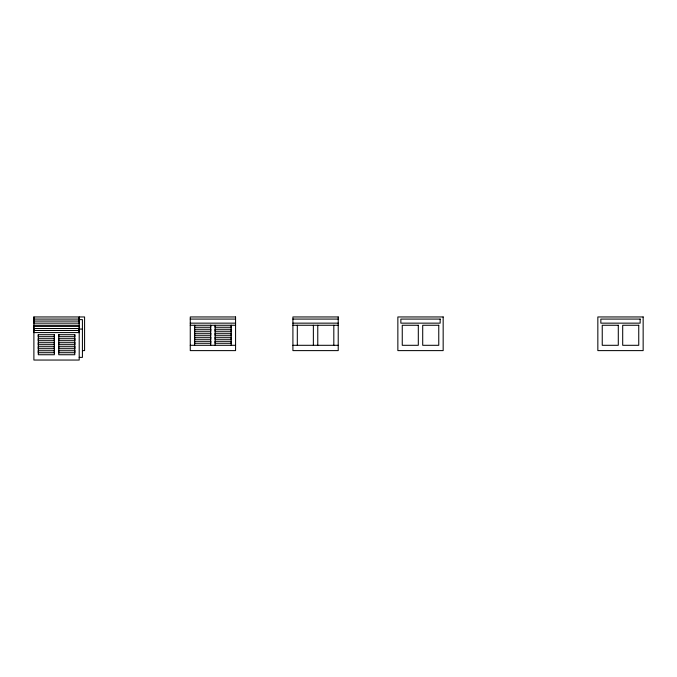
<?xml version="1.0" encoding="UTF-8"?>
<svg xmlns="http://www.w3.org/2000/svg" width="677" height="677" viewBox="0 0 677 677"><rect width="100%" height="100%" fill="white"/><g stroke="black" fill="none" stroke-linecap="round" stroke-linejoin="round"><path stroke-width="1.02" d="M79.201 332.585L79.201 326.39L33.892 326.39L33.85 330.494L79.251 330.494L79.217 328.514L33.875 328.514L33.892 332.585L79.201 332.585L79.184 328.514M33.892 316.954L33.85 321.059L79.251 321.059L79.201 316.954L79.201 360.046L33.892 360.046L33.892 316.954L84.583 316.954L84.583 350.61L82.476 350.61M190.262 319.079L235.571 319.079M292.913 319.079L338.221 319.079M79.201 319.62L82.416 319.62L82.416 357.38L79.201 357.38M190.262 323.149L235.571 323.149M292.913 323.149L338.221 323.149M33.892 325.265L79.201 325.265M190.262 325.265L235.571 325.265M292.913 325.265L338.221 325.265M79.201 329.064L82.416 329.064M38.293 334.709L54.346 334.709L54.346 336.689L38.301 336.689L38.293 334.709L38.293 354.74L54.346 354.74L54.346 334.709M58.747 334.709L74.8 334.709L74.8 336.689L58.755 336.689L58.747 334.709L58.747 354.74L74.8 354.74L74.8 334.709M190.262 345.304L235.571 345.304M292.913 345.304L338.221 345.304M333.82 325.265L333.82 345.304M317.767 325.265L317.767 345.304M313.366 325.265L313.366 345.304M297.313 325.265L297.313 345.304M231.17 345.304L231.17 325.265L231.17 327.253L215.125 327.253L215.117 325.265L215.117 345.304M210.716 345.304L210.716 325.265L210.716 327.253L194.671 327.253L194.663 325.265L194.663 345.304M79.217 319.079L79.201 323.149L33.892 323.149L33.875 319.079L79.217 319.079M235.571 316.954L190.262 316.954L190.262 350.61L235.571 350.61L235.571 316.954M338.221 316.954L292.913 316.954L292.913 350.61L338.221 350.61L338.221 316.954M443.164 316.954L397.856 316.954L397.856 350.61L443.164 350.61L443.164 316.954M643.15 316.954L597.842 316.954L597.842 350.61L643.15 350.61L643.15 316.954M440.16 319.079L400.86 319.079L400.86 323.149L440.16 323.149L440.16 319.079M640.146 319.079L600.846 319.079L600.846 323.149L640.146 323.149L640.146 319.079M418.31 325.265L402.256 325.265L402.256 345.304L418.31 345.304L418.31 325.265M438.764 325.265L422.71 325.265L422.71 345.304L438.764 345.304L438.764 325.265M618.296 325.265L602.242 325.265L602.242 345.304L618.296 345.304L618.296 325.265M638.749 325.265L622.696 325.265L622.696 345.304L638.749 345.304L638.749 325.265M210.716 329.276L194.663 329.276L194.671 331.256L210.716 331.256L210.716 329.276M231.17 329.276L215.117 329.276L215.125 331.256L231.17 331.256L231.17 329.276M210.716 333.279L194.663 333.279L194.671 335.259L210.716 335.259L210.716 333.279M231.17 333.279L215.117 333.279L215.125 335.259L231.17 335.259L231.17 333.279M210.716 337.29L194.663 337.29L194.671 339.27L210.716 339.27L210.716 337.29M231.17 337.29L215.117 337.29L215.125 339.27L231.17 339.27L231.17 337.29M54.346 338.712L38.293 338.712L38.301 340.692L54.346 340.692L54.346 338.712M74.8 338.712L58.747 338.712L58.755 340.692L74.8 340.692L74.8 338.712M210.716 341.293L194.663 341.293L194.671 343.273L210.716 343.273L210.716 341.293M231.17 341.293L215.117 341.293L215.125 343.273L231.17 343.273L231.17 341.293M54.346 342.723L38.293 342.723L38.301 344.703L54.346 344.703L54.346 342.723M74.8 342.723L58.747 342.723L58.755 344.703L74.8 344.703L74.8 342.723M54.346 346.726L38.293 346.726L38.301 348.706L54.346 348.706L54.346 346.726M74.8 346.726L58.747 346.726L58.755 348.706L74.8 348.706L74.8 346.726M54.346 350.737L38.293 350.737L38.301 352.717L54.346 352.717L54.346 350.737M74.8 350.737L58.747 350.737L58.755 352.717L74.8 352.717L74.8 350.737"/></g></svg>
